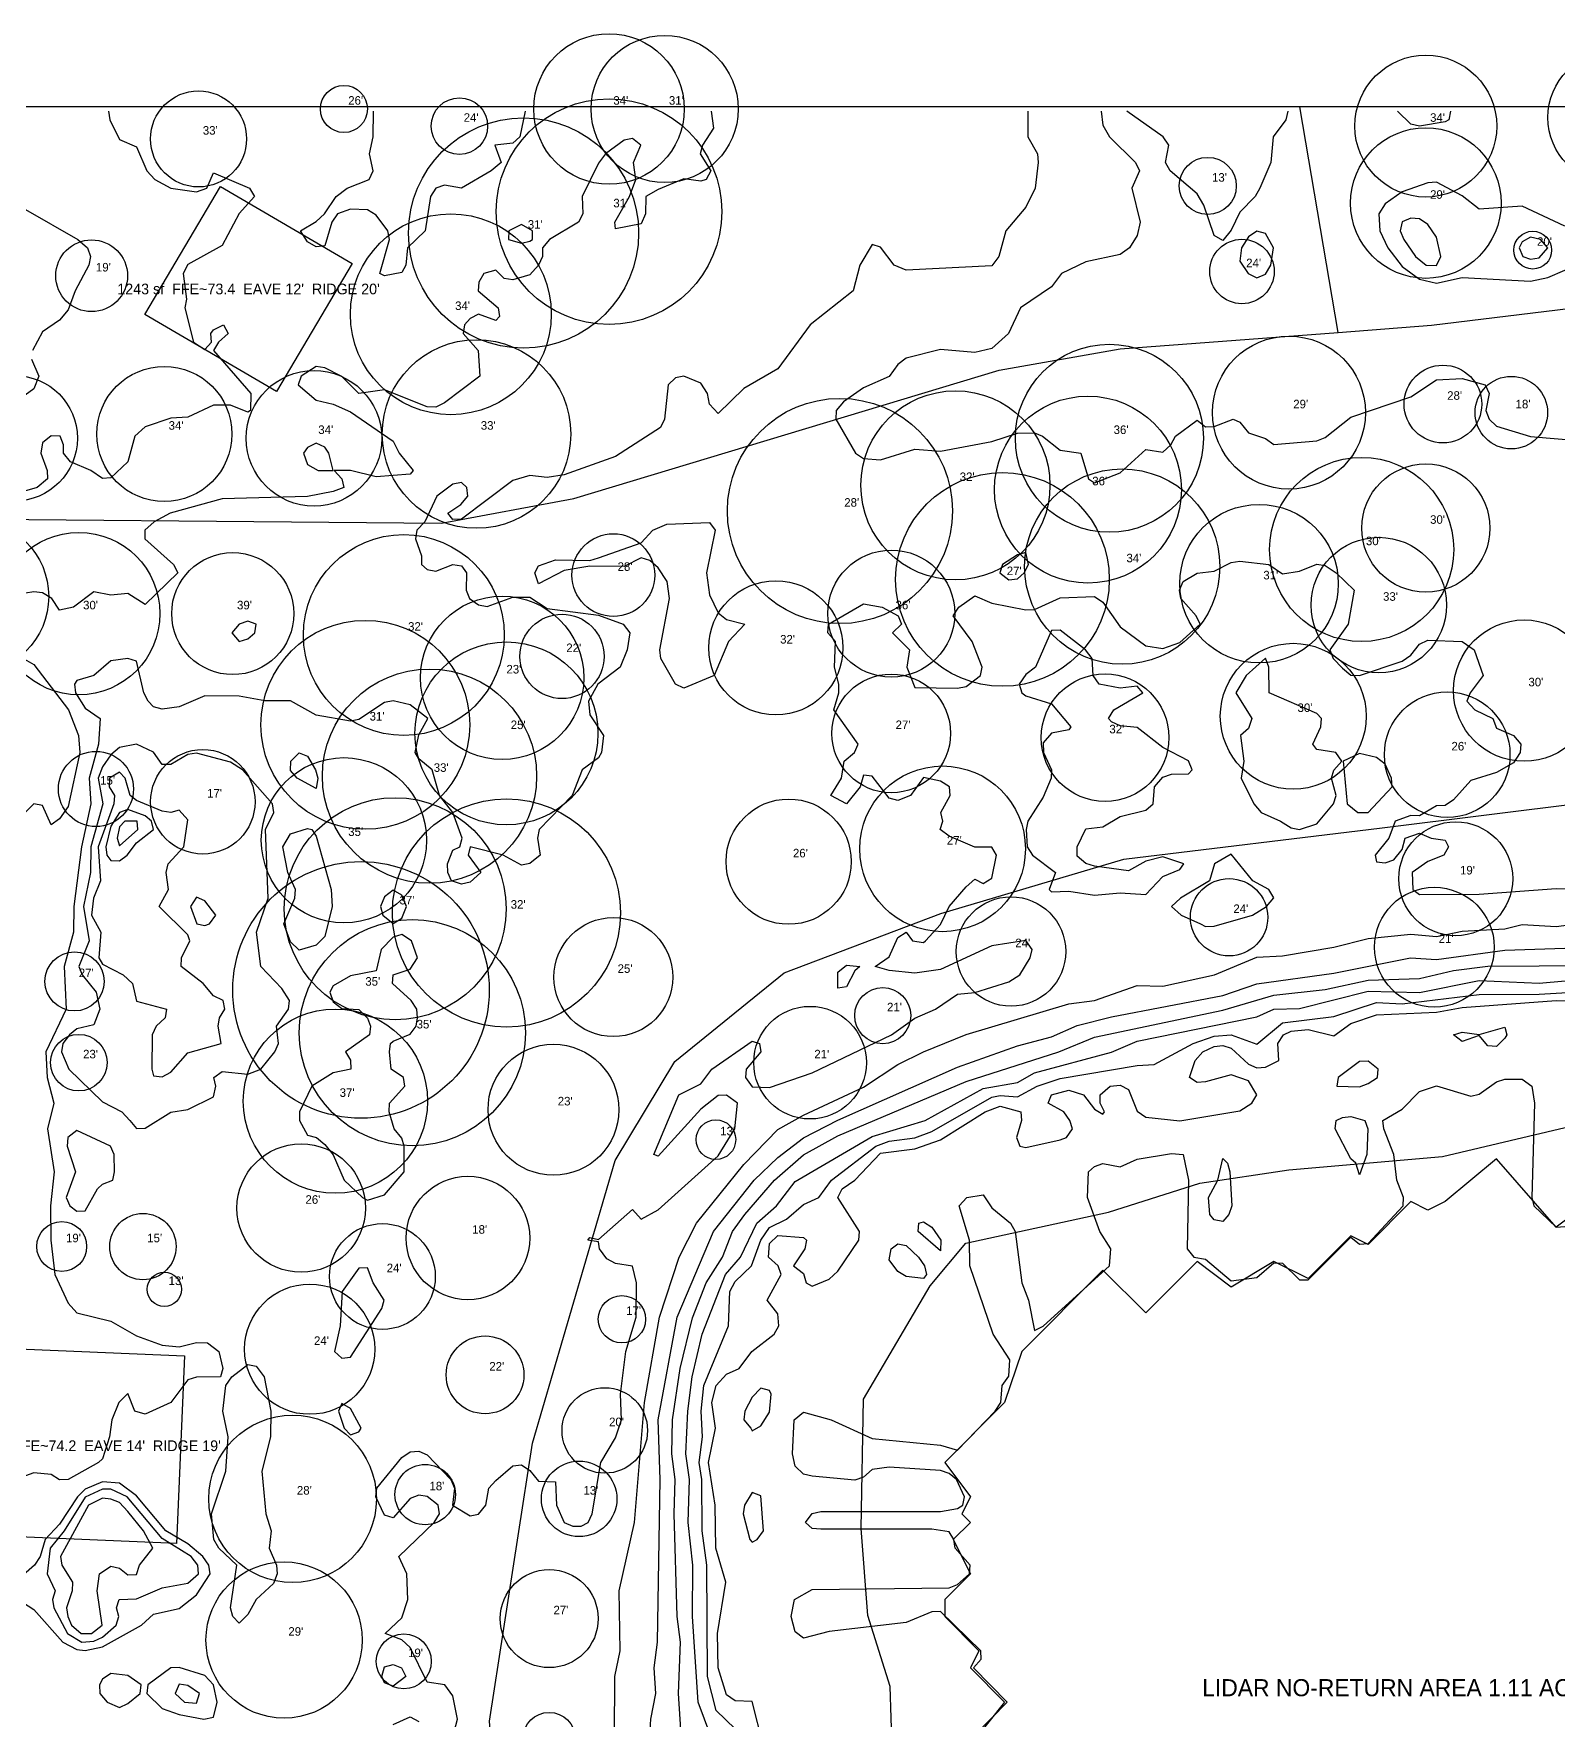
# Model space of a CAD drawing. Extents: x 425736 to 427074, y 1578339 to 1579567.
# Drawn here: x 426253 to 426609.2, y 1579173 to 1579567.1 of the extents above; entities that cross this region are included whole.
import ezdxf
from ezdxf.enums import TextEntityAlignment as Align

# ---------------------------------------------------------------- set-up
doc = ezdxf.new("R2010")
doc.units = 21
doc.header["$MEASUREMENT"] = 0
for name, color, linetype in [('A-BLDG-ANNO', 1, 'Continuous'), ('A-BLDG-FTPT', 1, 'Continuous'), ('C-ROAD-CNTR', 7, 'Continuous'), ('C-TOPO-HALF', 9, 'Continuous'), ('C-TOPO-MAJR', 3, 'Continuous'), ('C-TOPO-MINR', 8, 'Continuous'), ('C-WATR-ANNO', 5, 'Continuous'), ('C-WATR-LIDAR', 5, 'Continuous'), ('C-WATR-OVERTURE', 4, 'Continuous'), ('G-ANNO-ZONE', 6, 'Continuous'), ('L-PLNT-ANNO', 92, 'Continuous'), ('L-PLNT-TREE', 92, 'Continuous')]:
    doc.layers.add(name, color=color, linetype=linetype)

msp = doc.modelspace()

# ---------------------------------------------------------------- linework, layer by layer
at = {"layer": 'A-BLDG-FTPT'}
for points, elevation in [([(426327.45, 1579513.4), (426309.7, 1579483.4), (426278.93, 1579501.44), (426296.65, 1579531.41), (426327.45, 1579513.4)], 72.37), ([(426286.34, 1579214.1), (426243.83, 1579215.88), (426245.7, 1579259.76), (426288.21, 1579257.98), (426286.34, 1579214.1)], 73.21)]:
    msp.add_lwpolyline(points, close=True, dxfattribs=dict(at, elevation=elevation))
at = {"layer": 'C-ROAD-CNTR'}
for points in [[(426558.02, 1579497.26), (426549.08, 1579550)], [(425977.16, 1579446.97), (426002.37, 1579452.12), (426067.48, 1579455.15), (426348.35, 1579452.63), (426379.23, 1579458.4), (426478.76, 1579488.46), (426507.04, 1579493.42), (426558.02, 1579497.26), (426579.87, 1579498.95), (426633.01, 1579505.43), (426676.77, 1579518.8), (426728.12, 1579526.46), (426774.26, 1579530.22)], [(426653.61, 1578914.01), (426605.71, 1578915.68), (426545.89, 1578933.86), (426477.49, 1578961.32), (426435.27, 1578985.94), (426410.6, 1579010.05), (426389.8, 1579044.1), (426374.89, 1579086.7), (426362.74, 1579131.35), (426359.56, 1579172.5), (426369.6, 1579237.53), (426388.95, 1579303.59), (426402.85, 1579326.78), (426428.47, 1579347.53), (426465.07, 1579361.38), (426507.86, 1579374.07), (426568.26, 1579381.42), (426616.49, 1579387.38)]]:
    msp.add_lwpolyline(points, dxfattribs=at)
at = {"layer": 'C-TOPO-HALF'}
for points, elevation in [([(426270.42, 1579549), (426270.75, 1579547), (426273, 1579542.4), (426277, 1579540.68), (426279.41, 1579535), (426281.31, 1579533), (426285.05, 1579531), (426291, 1579530.11), (426293.46, 1579531), (426295, 1579534.54), (426303.4, 1579531), (426304.58, 1579529), (426301, 1579525.03), (426297, 1579517.55), (426289, 1579513.17), (426287.9, 1579511), (426288.65, 1579505), (426288.27, 1579503), (426290.31, 1579495), (426293, 1579493.24), (426294.49, 1579495), (426294.38, 1579497), (426295, 1579497.89), (426297.31, 1579499), (426298.43, 1579497), (426296.18, 1579495), (426295, 1579493), (426303.74, 1579483), (426303.67, 1579479), (426303, 1579478.62), (426299, 1579480.23), (426295, 1579480.27), (426289, 1579477.44), (426285, 1579477.24), (426279, 1579475.19), (426276.58, 1579473), (426274.96, 1579467), (426271, 1579463.24), (426269, 1579463.12), (426266.33, 1579465), (426261.55, 1579467), (426259.9, 1579469), (426259.94, 1579471), (426259.11, 1579473), (426257, 1579473.08), (426255, 1579471.47), (426254.59, 1579469), (426256.09, 1579465), (426256.19, 1579463), (426253.78, 1579461), (426237, 1579456.18)], 72.5), ([(426485.44, 1579549), (426485.46, 1579543), (426487.68, 1579539), (426487.88, 1579537), (426487.13, 1579531), (426485, 1579526.55), (426480.31, 1579521), (426478.64, 1579515), (426477, 1579512.84), (426457, 1579511.83), (426454.15, 1579513), (426451, 1579517.19), (426449, 1579517.82), (426446.13, 1579513), (426444.61, 1579507), (426434.53, 1579499), (426427, 1579488.77), (426419, 1579484.16), (426413, 1579478.27), (426411, 1579480.48), (426410.49, 1579483), (426409, 1579485.38), (426405, 1579487.02), (426403, 1579486.67), (426401.31, 1579485), (426400.45, 1579477), (426399.53, 1579475), (426389, 1579468.26), (426377, 1579463.98), (426373, 1579463.36), (426369, 1579463.77), (426365, 1579462.59), (426353, 1579453.55), (426351, 1579453.47), (426349.76, 1579455), (426352.83, 1579457), (426354.46, 1579459), (426354.27, 1579461), (426353, 1579462.18), (426351, 1579461.76), (426347.24, 1579459), (426344.41, 1579453), (426342.52, 1579451), (426342.22, 1579449), (426343.62, 1579445), (426343.61, 1579443), (426345, 1579441.83), (426347, 1579441.43), (426351, 1579442.97), (426353, 1579442.68), (426354.16, 1579441), (426354.12, 1579437), (426354.88, 1579435), (426357, 1579433.53), (426359, 1579433.14), (426365, 1579435.31), (426369, 1579435.34), (426373, 1579432.66), (426385, 1579431.15), (426390.81, 1579429), (426392.38, 1579427), (426391.7, 1579423), (426390.08, 1579419), (426384.86, 1579415), (426382.68, 1579411), (426383, 1579407.84), (426386.18, 1579403), (426385.75, 1579399), (426385, 1579397.77), (426381.19, 1579395), (426378.9, 1579389), (426371.18, 1579381), (426370.79, 1579379), (426371.35, 1579375), (426369, 1579373.1), (426367, 1579372.72), (426362.72, 1579375), (426355, 1579376.95), (426354.57, 1579375), (426357.5, 1579371), (426355, 1579368.73), (426353, 1579368.26), (426350.64, 1579369), (426349.77, 1579371), (426349.74, 1579373), (426351, 1579376.15), (426352.64, 1579377), (426353.15, 1579379), (426350.93, 1579385), (426347.87, 1579389), (426346.14, 1579395), (426343, 1579397.56), (426342.14, 1579399), (426343, 1579403.18), (426345.15, 1579407), (426341, 1579410.15), (426337, 1579411.13), (426335, 1579410.73), (426329, 1579406.74), (426327, 1579406.33), (426319, 1579407.76), (426313, 1579411.09), (426307, 1579411.07), (426301, 1579412.18), (426293, 1579412.3), (426287, 1579409.69), (426283, 1579409.16), (426281, 1579409.73), (426279.72, 1579411), (426278.71, 1579413), (426277, 1579420.39), (426275, 1579421.02), (426271, 1579420.48), (426267, 1579417.01), (426263, 1579415.87), (426262.46, 1579415), (426262.74, 1579413), (426265, 1579409.43), (426268.51, 1579407), (426268.12, 1579401), (426265.89, 1579393), (426266.28, 1579387), (426264.11, 1579377), (426262.33, 1579363), (426262.23, 1579357), (426260.05, 1579349), (426260.57, 1579339), (426255.79, 1579329), (426256.11, 1579323), (426257.69, 1579317), (426256.2, 1579311), (426257.71, 1579301), (426256.86, 1579293), (426256.95, 1579285), (426257.91, 1579277), (426261, 1579270.24), (426263, 1579268.04), (426271, 1579266.09), (426277, 1579262.64), (426283, 1579260.42), (426287, 1579260.03), (426291, 1579261.04), (426293.6, 1579261), (426296.23, 1579259), (426297.15, 1579255), (426296.67, 1579253), (426291, 1579252.98), (426289, 1579252.36), (426285, 1579247.05), (426279, 1579244.29), (426276.63, 1579245), (426275, 1579249.13), (426272.89, 1579247), (426271.19, 1579243), (426270.7, 1579239), (426269, 1579233.85), (426268.08, 1579233), (426261, 1579229.06), (426259, 1579228.99), (426257, 1579230.17), (426253, 1579230.57), (426251, 1579229.87)], 73.5), ([(426367.92, 1579549), (426366.61, 1579543), (426365, 1579541.54), (426360.82, 1579541), (426362.24, 1579537), (426359.93, 1579535), (426353, 1579531), (426349, 1579531.72), (426347, 1579530.95), (426345.72, 1579529), (426344.51, 1579521), (426340.38, 1579517), (426339.97, 1579513), (426339, 1579511.29), (426335, 1579510.45), (426333.93, 1579511), (426336.19, 1579519), (426335.75, 1579521), (426333, 1579524.65), (426331, 1579525.92), (426327, 1579526.09), (426323.96, 1579525), (426322.68, 1579523), (426321, 1579517.53), (426319, 1579517.28), (426317, 1579518.41), (426315.34, 1579521), (426319, 1579523.17), (426320.97, 1579525), (426323.66, 1579529), (426326.22, 1579531), (426331.39, 1579533), (426332.35, 1579535), (426331.44, 1579539), (426332.33, 1579543), (426332.43, 1579549)], 72.5), ([(426611, 1579522.06), (426601, 1579526.75), (426591, 1579526.07), (426587, 1579529.22), (426581, 1579532.35), (426579, 1579532.27), (426573, 1579530.15), (426569, 1579527.29), (426567.53, 1579525), (426567.78, 1579521), (426569.64, 1579517), (426573, 1579512.69), (426577, 1579509.69), (426581, 1579508.78), (426587, 1579510.09), (426603, 1579509.22), (426607, 1579510.1), (426615, 1579513.53)], 74.5), ([(426351, 1579168.84), (426352.07, 1579173), (426351, 1579178.43), (426349.08, 1579181), (426345, 1579181.66), (426341, 1579189.76), (426339, 1579191.51), (426335.13, 1579193), (426339, 1579196.67), (426340.45, 1579201), (426340.2, 1579207), (426338.31, 1579211), (426346.63, 1579219), (426347.84, 1579221), (426347.52, 1579223), (426345, 1579225.04), (426343, 1579225.37), (426341, 1579224.56), (426337, 1579220.06), (426335, 1579220.67), (426332.92, 1579225), (426333.22, 1579227), (426339, 1579234.19), (426341, 1579235.53), (426343, 1579235.68), (426345, 1579234.77), (426350.51, 1579229), (426351.32, 1579227), (426350.87, 1579223), (426355, 1579220.51), (426357, 1579220.96), (426358.66, 1579223), (426359.36, 1579227), (426361, 1579228.83), (426365, 1579232.22), (426367, 1579232.43), (426369, 1579231.14), (426371, 1579228.64), (426375, 1579228.46), (426375.18, 1579223), (426377, 1579219.01), (426379, 1579218.14), (426381, 1579218.15), (426382.59, 1579219), (426383.58, 1579221), (426385.55, 1579233), (426389, 1579238.76), (426390.38, 1579243), (426390.16, 1579249), (426391.45, 1579259), (426393.86, 1579267), (426393.94, 1579275), (426393, 1579278.89), (426389, 1579279.56), (426387, 1579280.65), (426385.3, 1579283), (426385, 1579284.57), (426382.57, 1579285), (426383, 1579285.61), (426385, 1579285.18), (426393, 1579292.16), (426395, 1579289.9), (426399, 1579292.09), (426413, 1579304.72), (426416.9, 1579311), (426417.51, 1579317), (426415, 1579318.87), (426413, 1579318.82), (426409, 1579315.61), (426399, 1579304.67), (426397.99, 1579305), (426403.8, 1579319), (426409, 1579321.58), (426411.55, 1579325), (426421, 1579331.51), (426422.7, 1579331), (426423.03, 1579329), (426419.53, 1579325), (426419.4, 1579323), (426421, 1579320.86), (426425, 1579320.72), (426435, 1579324.14), (426453.54, 1579333), (426459, 1579336.87), (426463.87, 1579339), (426469, 1579342.52), (426473, 1579342.93), (426481, 1579345.43), (426483.58, 1579347), (426486.01, 1579351), (426486.41, 1579353), (426485, 1579355.06), (426477, 1579353.81), (426465, 1579348.28), (426459, 1579347.39), (426453, 1579348.02), (426449.74, 1579349), (426453, 1579351.21), (426455, 1579355.74), (426457, 1579357.05), (426458.5, 1579355), (426461, 1579354.57), (426461.54, 1579355), (426465, 1579358.81), (426467.02, 1579363), (426471, 1579367.63), (426473, 1579369.39), (426475, 1579368.37), (426477, 1579369.62), (426478.09, 1579375), (426477, 1579376.91), (426473, 1579376.88), (426467, 1579379.43), (426464.91, 1579381), (426465.55, 1579383), (426465.09, 1579385), (426467.27, 1579389), (426467.09, 1579391), (426465, 1579392.36), (426461, 1579393.19), (426458, 1579389), (426455, 1579387.81), (426453, 1579388.37), (426449, 1579393.52), (426447, 1579393.75), (426446.23, 1579391), (426443.06, 1579387), (426439.38, 1579389), (426441.82, 1579393), (426442.48, 1579397), (426444.9, 1579399), (426445.75, 1579401), (426440.1, 1579409), (426441.27, 1579413), (426441.22, 1579415), (426440.23, 1579419), (426440.48, 1579425), (426438.67, 1579427), (426438.85, 1579429), (426447, 1579433.75), (426451.33, 1579433), (426455.1, 1579431), (426455.86, 1579429), (426453.76, 1579427), (426457.76, 1579423), (426457.1, 1579419), (426459, 1579414.26), (426469, 1579414.08), (426471, 1579414.45), (426474.33, 1579417), (426474.77, 1579419), (426472.39, 1579425), (426467.97, 1579431), (426469.32, 1579433), (426473, 1579435.69), (426477, 1579433.91), (426485, 1579432.4), (426487, 1579432.46), (426493, 1579435.21), (426501, 1579435.47), (426503, 1579434.14), (426507, 1579428.41), (426513, 1579423.97), (426517, 1579423.32), (426521, 1579424.71), (426525.73, 1579429), (426524.8, 1579431), (426521.2, 1579435), (426520.9, 1579437), (426521.79, 1579439), (426525, 1579440.93), (426529, 1579441.43), (426533, 1579443.44), (426535, 1579443.77), (426541.8, 1579443), (426545, 1579440.83), (426549, 1579441.42), (426553, 1579443.03), (426555, 1579442.72), (426557.5, 1579441), (426561.74, 1579437), (426560.35, 1579429), (426556.08, 1579423), (426556.8, 1579421), (426559, 1579418.76), (426561, 1579417.09), (426563, 1579417.05), (426573, 1579420.4), (426575, 1579421.78), (426577, 1579424.32), (426579, 1579425.31), (426587, 1579425), (426589.81, 1579423), (426591.9, 1579417), (426588.87, 1579413), (426588.13, 1579411), (426590, 1579409), (426594.15, 1579407), (426595, 1579404.74), (426599, 1579402.98), (426600.74, 1579401), (426600.58, 1579399), (426599, 1579396.61), (426595, 1579394.32), (426589, 1579392.48), (426585, 1579387.98), (426583, 1579386.67), (426581, 1579386.53), (426577, 1579384.2), (426575, 1579384.27), (426571.3, 1579383), (426569.88, 1579379), (426566.63, 1579375), (426567, 1579373.45), (426569, 1579373.21), (426571, 1579373.91), (426573, 1579376.36), (426573.66, 1579379), (426577, 1579380.17), (426579.74, 1579379), (426583, 1579378.52), (426583.82, 1579377), (426582.71, 1579375), (426579, 1579373.5), (426575.28, 1579371), (426575.46, 1579367), (426577, 1579365.85), (426591, 1579365.89), (426609, 1579367.19), (426621, 1579366.88)], 73.5), ([(426396.62, 1579163), (426397.25, 1579173), (426398.4, 1579179), (426398.07, 1579185), (426398.82, 1579191), (426399.43, 1579229), (426398.99, 1579243), (426403.42, 1579267), (426411.93, 1579287), (426421.47, 1579299), (426427, 1579304.3), (426433, 1579308.92), (426441, 1579313.07), (426469, 1579325.43), (426483, 1579330.4), (426491, 1579332.57), (426497, 1579335.16), (426505, 1579337.24), (426531, 1579342.17), (426539, 1579344.93), (426557, 1579347.4), (426574.93, 1579351), (426581, 1579350.65), (426597, 1579352.84), (426611, 1579353.29)], 72.5), ([(426411.29, 1579169), (426408.34, 1579177), (426407.02, 1579197), (426407.11, 1579209), (426405.99, 1579219), (426406.29, 1579229), (426405.46, 1579235), (426405.92, 1579245), (426406.96, 1579253), (426409.25, 1579263), (426414.73, 1579277), (426418.25, 1579281), (426422.07, 1579289), (426426.63, 1579293), (426431, 1579298.75), (426449, 1579309.22), (426461.44, 1579313), (426475, 1579320.47), (426483, 1579321.89), (426487, 1579324.1), (426505, 1579328.95), (426511, 1579331.54), (426539, 1579337.21), (426543, 1579338.98), (426549, 1579339.18), (426565, 1579343.23), (426577, 1579342.91), (426591, 1579345.69), (426605, 1579345.09), (426645, 1579348.64)], 71.5), ([(426423.56, 1579167), (426421, 1579177.1), (426417, 1579177.28), (426415, 1579178.7), (426413.05, 1579185), (426412.88, 1579193), (426414.81, 1579205), (426412.48, 1579213), (426412.28, 1579223), (426410.74, 1579233), (426412.42, 1579241), (426411.53, 1579247), (426412.56, 1579251), (426415, 1579253.64), (426417.91, 1579255), (426420.85, 1579259), (426426.14, 1579263), (426427.19, 1579265), (426427, 1579267.78), (426424.45, 1579271), (426427.76, 1579277), (426427.01, 1579279), (426424.79, 1579281), (426425, 1579284.24), (426427, 1579286.08), (426433, 1579285.59), (426433.66, 1579285), (426433.29, 1579283), (426430.65, 1579279), (426433, 1579277.23), (426433.63, 1579275), (426435, 1579274.26), (426439, 1579275.87), (426441, 1579277.75), (426445.91, 1579285), (426446.03, 1579287), (426441.01, 1579295), (426442.05, 1579297), (426445, 1579299.01), (426451, 1579305.3), (426459, 1579306.37), (426465, 1579308.42), (426475.43, 1579315), (426479, 1579316.31), (426483.82, 1579315), (426483.96, 1579313), (426482.77, 1579309), (426483.53, 1579307), (426485, 1579306.69), (426493, 1579308.44), (426494.5, 1579309), (426495.87, 1579311), (426495.28, 1579313), (426493.86, 1579315), (426490.2, 1579317), (426490.94, 1579319), (426495, 1579320.04), (426498.47, 1579319), (426501, 1579315.64), (426503, 1579314.43), (426503.33, 1579315), (426502.38, 1579317), (426502.34, 1579319), (426504.66, 1579321), (426507, 1579321.27), (426509, 1579320.19), (426511, 1579315.18), (426513, 1579313.73), (426521, 1579312.86), (426535, 1579315.23), (426537.79, 1579317), (426538.98, 1579319), (426537, 1579322.22), (426533, 1579323.65), (426527, 1579322.01), (426525, 1579321.9), (426523.27, 1579323), (426524.59, 1579327), (426526.37, 1579329), (426529, 1579330.25), (426531, 1579330.53), (426533, 1579329.92), (426537, 1579326.15), (426539, 1579325.26), (426541, 1579325.47), (426544.13, 1579327), (426543.88, 1579331), (426545.19, 1579333), (426547, 1579333.83), (426551, 1579334.28), (426557, 1579332.77), (426561, 1579335.62), (426567, 1579337.69), (426581, 1579338.29), (426587, 1579339.39), (426609, 1579341.04), (426623, 1579340.64)], 70.5), ([(426337, 1579171.76), (426341, 1579173.54), (426343, 1579172.47)], 73.5)]:
    msp.add_lwpolyline(points, dxfattribs=dict(at, elevation=elevation))
for points, elevation in [([(426536.96, 1579511), (426539, 1579510.01), (426541, 1579510.91), (426542.29, 1579513), (426542.87, 1579517), (426541, 1579520.38), (426539, 1579520.91), (426537, 1579519.59), (426535.37, 1579517), (426535, 1579513.88), (426536.96, 1579511)], 74.5), ([(426403, 1579414.99), (426399.64, 1579421), (426399.41, 1579423), (426401.61, 1579435), (426401.12, 1579439), (426399, 1579442.24), (426397, 1579443.95), (426395, 1579444.55), (426391, 1579442.55), (426383, 1579442.63), (426377, 1579441.6), (426371, 1579438.47), (426370.13, 1579441), (426371, 1579442.67), (426375, 1579444.1), (426383, 1579443.96), (426385, 1579444.56), (426395, 1579448.04), (426397.73, 1579451), (426401, 1579452.45), (426411, 1579452.84), (426412.33, 1579451), (426410.25, 1579441), (426411, 1579435.86), (426413, 1579431.69), (426415, 1579430.09), (426419.22, 1579429), (426415.44, 1579425), (426412.05, 1579417), (426405, 1579414.09), (426403, 1579414.99)], 73.5), ([(426299.28, 1579427), (426301, 1579425.01), (426303, 1579425.61), (426304.66, 1579427), (426304.95, 1579429), (426303, 1579429.74), (426300.99, 1579429), (426299.28, 1579427)], 73.5), ([(426490.46, 1579367), (426491, 1579366.42), (426495, 1579366.61), (426501, 1579365.64), (426507, 1579366.25), (426513, 1579365.85), (426517, 1579370.05), (426521, 1579371.69), (426521.9, 1579373), (426517, 1579374.66), (426513, 1579373.62), (426509, 1579371.34), (426501, 1579372.48), (426499, 1579373.05), (426497, 1579374.77), (426496.95, 1579377), (426499, 1579381.17), (426503, 1579381.65), (426507, 1579384.07), (426513, 1579385.55), (426514.72, 1579387), (426515.09, 1579391), (426517, 1579393.26), (426519, 1579393.93), (426523, 1579394.03), (426523.85, 1579395), (426523, 1579397.05), (426517, 1579400.22), (426511, 1579404.91), (426507, 1579405.3), (426505, 1579406.19), (426504.28, 1579407), (426505.53, 1579409), (426512.33, 1579413), (426511, 1579414.56), (426507, 1579414.08), (426502.08, 1579415), (426500.7, 1579417), (426500.5, 1579421), (426498.88, 1579423), (426493, 1579427.61), (426491, 1579427.55), (426487.25, 1579419), (426485, 1579417.29), (426483.39, 1579415), (426484.03, 1579413), (426485, 1579412.29), (426491, 1579410.42), (426495.48, 1579405), (426495, 1579404.3), (426491, 1579403.57), (426489, 1579401.32), (426489.13, 1579399), (426490.96, 1579395), (426490.91, 1579393), (426489, 1579388.57), (426485.47, 1579383), (426485.02, 1579381), (426485.24, 1579377), (426486.5, 1579375), (426491.93, 1579371), (426490.46, 1579367)], 73.5), ([(426544.49, 1579383), (426547, 1579381.39), (426549, 1579381.02), (426553, 1579382.33), (426556.89, 1579387), (426557.5, 1579389), (426556.48, 1579393), (426557, 1579394.86), (426558.85, 1579397), (426557.43, 1579399), (426553, 1579399.72), (426552.1, 1579401), (426553.98, 1579405), (426554.09, 1579407), (426553, 1579408.14), (426541.89, 1579413), (426541.76, 1579419), (426541, 1579421.09), (426536.5, 1579417), (426534.05, 1579413), (426537.84, 1579407), (426537, 1579404.67), (426535.13, 1579403), (426535.91, 1579397), (426535.31, 1579393), (426538.3, 1579387), (426539.96, 1579385), (426544.49, 1579383)], 73.5), ([(426319, 1579390.62), (426314.55, 1579393), (426313, 1579394.84), (426313.06, 1579397), (426315, 1579398.95), (426317, 1579398.2), (426318.86, 1579395), (426319.37, 1579393), (426319, 1579390.62)], 73.5), ([(426562.61, 1579385), (426565, 1579385.03), (426570.6, 1579391), (426570.44, 1579393), (426569, 1579396.33), (426567, 1579397.89), (426563, 1579398.79), (426559.16, 1579397), (426560.11, 1579387), (426562.61, 1579385)], 73.5), ([(426280.6, 1579325), (426281, 1579323.42), (426283, 1579323.15), (426285, 1579324.26), (426289, 1579328.83), (426296.82, 1579331), (426296.11, 1579335), (426296.4, 1579337), (426297.64, 1579339), (426297.23, 1579341), (426295, 1579342.15), (426292.58, 1579345), (426287.43, 1579349), (426287.49, 1579351), (426289.48, 1579355), (426289, 1579356.39), (426282.32, 1579363), (426284.46, 1579367), (426283.96, 1579371), (426284.39, 1579373), (426288.06, 1579377), (426289, 1579383.28), (426287, 1579385.57), (426285, 1579384.98), (426283, 1579385.28), (426277, 1579387.77), (426275.47, 1579389), (426274.32, 1579393), (426273, 1579394.42), (426270.68, 1579393), (426270.63, 1579391), (426271.88, 1579389), (426271.69, 1579387), (426268.04, 1579377), (426268.6, 1579369), (426266.96, 1579365), (426266.49, 1579361), (426268.63, 1579357), (426268.16, 1579351), (426269, 1579349.53), (426273.91, 1579347), (426276.07, 1579345), (426277, 1579340.86), (426284.03, 1579339), (426283.73, 1579337), (426281.58, 1579335), (426280.66, 1579333), (426280.6, 1579325)], 74.5), ([(426272.49, 1579379), (426273, 1579377.18), (426277.32, 1579381), (426277.11, 1579383), (426274.24, 1579383), (426273, 1579381.64), (426272.49, 1579379)], 75.5), ([(426315, 1579352.84), (426313, 1579354.78), (426311.47, 1579359), (426313.99, 1579365), (426314.17, 1579367), (426312.41, 1579371), (426311.24, 1579377), (426313, 1579380.02), (426317, 1579381.24), (426317.96, 1579381), (426319, 1579379.44), (426322.5, 1579367), (426322.76, 1579363), (426321, 1579355.99), (426319, 1579354), (426315, 1579352.84)], 73.5), ([(426525.82, 1579359), (426527, 1579358.35), (426529, 1579358.4), (426537.97, 1579361), (426541.25, 1579363), (426543, 1579365.05), (426541.77, 1579367), (426538.02, 1579369), (426533, 1579375.25), (426529.05, 1579373), (426527.89, 1579369), (426521.11, 1579365), (426519.03, 1579363), (426521.28, 1579361), (426525.82, 1579359)], 73.5), ([(426291.06, 1579359), (426293, 1579358.55), (426294.07, 1579359), (426295.55, 1579361), (426293, 1579364.38), (426291, 1579365.17), (426289.6, 1579363), (426291.06, 1579359)], 74.5), ([(426441, 1579343.94), (426441, 1579347.63), (426443, 1579349.27), (426446.18, 1579349), (426445, 1579347.97), (426443, 1579344.22), (426441, 1579343.94)], 73.5), ([(426557.7, 1579321), (426563, 1579320.83), (426565, 1579321.6), (426567.18, 1579323), (426567.36, 1579325), (426565, 1579326.86), (426563, 1579326.77), (426557.97, 1579323), (426557.7, 1579321)], 70.5), ([(426301, 1579195.46), (426299.52, 1579197), (426298.96, 1579199), (426300.49, 1579209), (426296.23, 1579213), (426295.05, 1579215), (426294.56, 1579221), (426297.86, 1579231), (426298.4, 1579239), (426297.16, 1579245), (426297.88, 1579251), (426299.26, 1579253), (426303, 1579255.94), (426305, 1579255.53), (426306.87, 1579253), (426308.41, 1579245), (426308.34, 1579239), (426306.29, 1579231), (426307.24, 1579221), (426308.52, 1579217), (426307.98, 1579213), (426309.71, 1579209), (426309.92, 1579207), (426309, 1579204.71), (426304.99, 1579201), (426303, 1579197.45), (426301, 1579195.46)], 73.5), ([(426420.62, 1579241), (426421, 1579240.43), (426423, 1579241.58), (426425, 1579244.79), (426425.41, 1579249), (426425, 1579249.82), (426423, 1579250.4), (426421, 1579248.28), (426419.26, 1579245), (426418.98, 1579243), (426420.62, 1579241)], 70.5), ([(426264.17, 1579191), (426267, 1579191.25), (426269, 1579192.16), (426272.24, 1579195), (426272.88, 1579197), (426272.3, 1579199), (426272.97, 1579201), (426277, 1579201.14), (426283, 1579203.7), (426289, 1579204.82), (426291.48, 1579207), (426291.36, 1579209), (426289.75, 1579211), (426283, 1579215.27), (426274.83, 1579225), (426271, 1579226.79), (426269, 1579226.77), (426265, 1579224.9), (426260.07, 1579217), (426256.78, 1579213), (426256.06, 1579207), (426257.97, 1579203), (426257.33, 1579201), (426257.62, 1579199), (426260.83, 1579193), (426264.17, 1579191)], 74.5), ([(426420.44, 1579215), (426421, 1579214.4), (426422.1, 1579215), (426423.59, 1579217), (426423, 1579225.25), (426421, 1579225.99), (426419.2, 1579223), (426418.84, 1579221), (426420.44, 1579215)], 70.5), ([(426337, 1579180.72), (426335, 1579181.48), (426334.39, 1579183), (426335, 1579185.22), (426337, 1579185.79), (426338.93, 1579185), (426339.95, 1579183), (426337, 1579180.72)], 73.5), ([(426288.19, 1579177), (426291, 1579176.72), (426291.74, 1579179), (426289, 1579180.89), (426287, 1579181.16), (426286.02, 1579179), (426288.19, 1579177)], 74.5)]:
    msp.add_lwpolyline(points, close=True, dxfattribs=dict(at, elevation=elevation))
at = {"layer": 'C-TOPO-MAJR'}
for points, elevation in [([(426578.58, 1579513), (426581, 1579512.94), (426581.98, 1579515), (426581, 1579519.53), (426579, 1579522.5), (426577, 1579523.83), (426575, 1579523.97), (426573, 1579523.13), (426572.53, 1579521), (426573.39, 1579519), (426576.12, 1579515), (426578.58, 1579513)], 75), ([(426601.22, 1579515), (426603, 1579514.42), (426605, 1579514.71), (426607.04, 1579517), (426605.35, 1579519), (426603, 1579519.52), (426601, 1579518.47), (426600.34, 1579517), (426601.22, 1579515)], 75), ([(426270.02, 1579375), (426271, 1579373.78), (426273, 1579373.7), (426274.77, 1579375), (426277, 1579377.93), (426281, 1579381), (426280.52, 1579383), (426279, 1579384.23), (426275, 1579385.73), (426273, 1579385), (426271, 1579381.83), (426269.78, 1579377), (426270.02, 1579375)], 75), ([(426593, 1579330.41), (426591, 1579332.84), (426587, 1579331.45), (426584.99, 1579333), (426587, 1579333.62), (426591, 1579333.1), (426597, 1579334.77), (426597.43, 1579333), (426597, 1579332.26), (426595, 1579330.28), (426593, 1579330.41)], 70), ([(426563, 1579300.26), (426562.1, 1579303), (426561, 1579304.02), (426557.29, 1579311), (426557.53, 1579313), (426559, 1579313.68), (426561, 1579313.92), (426564.24, 1579313), (426564.98, 1579311), (426564.71, 1579305), (426563, 1579300.26)], 70), ([(426529, 1579289.75), (426528, 1579291), (426527.65, 1579295), (426529.86, 1579299), (426531, 1579304.07), (426532.15, 1579303), (426532.64, 1579301), (426533.11, 1579293), (426532.47, 1579291), (426531, 1579289.37), (426529, 1579289.75)], 70), ([(426465, 1579282.52), (426459.81, 1579287), (426459.94, 1579289), (426461, 1579289.25), (426463, 1579288.04), (426465.07, 1579285), (426465, 1579282.52)], 70), ([(426457, 1579276.48), (426455, 1579277.64), (426453, 1579280.4), (426453.44, 1579283), (426455, 1579284.14), (426457, 1579283.71), (426459.85, 1579281), (426461.23, 1579279), (426461.71, 1579277), (426461, 1579276.04), (426457, 1579276.48)], 70), ([(426264.07, 1579193), (426266.48, 1579193), (426268.99, 1579195), (426267.8, 1579203), (426268.3, 1579207), (426271, 1579208.77), (426273, 1579208.31), (426275, 1579206.76), (426277, 1579206.84), (426277.71, 1579209), (426280.77, 1579213), (426278.62, 1579217), (426275, 1579221.55), (426273, 1579223.62), (426271, 1579224.44), (426269, 1579224.7), (426265.76, 1579223), (426259.19, 1579211), (426259.52, 1579209), (426262.04, 1579205), (426261.98, 1579203), (426260.6, 1579199), (426260.95, 1579197), (426261.77, 1579195), (426264.07, 1579193)], 75)]:
    msp.add_lwpolyline(points, close=True, dxfattribs=dict(at, elevation=elevation))
at = {"layer": 'C-TOPO-MAJR', "elevation": 70}
msp.add_lwpolyline([(426473, 1579169.24), (426480.6, 1579177), (426472.76, 1579185), (426474.55, 1579187), (426474.46, 1579189), (426465, 1579198.19), (426463, 1579198.07), (426457, 1579195.6), (426439, 1579193.48), (426433, 1579191.91), (426431, 1579193.45), (426430.09, 1579197), (426430.87, 1579201), (426435, 1579203.33), (426467, 1579203.73), (426469, 1579204.51), (426471.82, 1579207), (426471.96, 1579209), (426468.43, 1579213), (426468.15, 1579215), (426467, 1579216.78), (426463, 1579217.41), (426437, 1579217.44), (426435, 1579217.61), (426433.4, 1579219), (426435, 1579221.12), (426437, 1579221.51), (426465, 1579221.57), (426469, 1579222.22), (426470.22, 1579223), (426470.64, 1579225), (426468.78, 1579229), (426467, 1579230.42), (426465, 1579231.15), (426453, 1579231.93), (426449, 1579231.34), (426447, 1579229.57), (426445, 1579228.85), (426435, 1579229.83), (426433, 1579230.26), (426431, 1579232.17), (426430.36, 1579235), (426430.79, 1579243), (426433, 1579244.79), (426439.45, 1579243), (426449, 1579238.58), (426465, 1579237.08), (426469, 1579235.91), (426477.8, 1579245), (426479.12, 1579247), (426479.43, 1579251), (426481, 1579253.22), (426481.23, 1579257), (426477.34, 1579263), (426471.89, 1579279), (426471.79, 1579285), (426469.35, 1579293), (426471.14, 1579295), (426475, 1579295.56), (426477, 1579292.54), (426481.4, 1579289), (426482.45, 1579287), (426484.02, 1579275), (426485.58, 1579271), (426487, 1579263.9), (426489, 1579264.92), (426504.54, 1579279), (426504.84, 1579283), (426502.29, 1579287), (426499.36, 1579295), (426499.61, 1579301), (426501, 1579302.2), (426503, 1579302.93), (426507, 1579302.12), (426511, 1579303.92), (426519, 1579305.25), (426521.72, 1579305), (426522.99, 1579299), (426522.71, 1579283), (426524.25, 1579281), (426527, 1579280.56), (426533, 1579275.49), (426539, 1579276.28), (426543, 1579279.73), (426545, 1579279.58), (426549, 1579275.74), (426551, 1579275.75), (426561, 1579285.72), (426563, 1579284.06), (426565, 1579284.18), (426573.22, 1579293), (426573.26, 1579295), (426571.71, 1579299), (426571, 1579305), (426568.68, 1579311), (426568.48, 1579313), (426573, 1579315.6), (426577, 1579319.74), (426581, 1579321.09), (426589, 1579318.67), (426591, 1579319.1), (426595, 1579322.04), (426597, 1579322.61), (426601, 1579322.63), (426603.32, 1579321), (426603.95, 1579317), (426603.27, 1579295), (426603.75, 1579293), (426609, 1579288.06), (426611, 1579288.18)], dxfattribs=at)
at = {"layer": 'C-TOPO-MINR'}
for points, elevation in [([(426411.36, 1579549), (426411.96, 1579545), (426409.33, 1579541), (426408.82, 1579539), (426411.31, 1579535), (426410.21, 1579533), (426409, 1579532.62), (426405, 1579533.18), (426399, 1579530.68), (426396.09, 1579529), (426396.02, 1579525), (426395, 1579522.66), (426389, 1579521.46), (426388.88, 1579523), (426392.29, 1579529), (426393.8, 1579533), (426393.2, 1579537), (426394.91, 1579541), (426393, 1579542.61), (426391, 1579542.24), (426386.69, 1579539), (426385, 1579536.81), (426381.2, 1579529), (426381.33, 1579525), (426380.38, 1579523), (426373.57, 1579519), (426371.96, 1579517), (426371.97, 1579515), (426371.02, 1579513), (426369, 1579510.72), (426365, 1579509.54), (426363, 1579509.89), (426361, 1579511.79), (426358.22, 1579511), (426357.04, 1579509), (426356.92, 1579507), (426361.54, 1579503), (426361.88, 1579501), (426361, 1579500.02), (426357, 1579501.49), (426355, 1579500.53), (426353.68, 1579499), (426353.41, 1579497), (426356.91, 1579493), (426357.27, 1579487), (426349, 1579480.82), (426347, 1579479.79), (426345, 1579479.87), (426335, 1579483.79), (426329, 1579482.94), (426325, 1579486.92), (426321, 1579488.96), (426319, 1579489.31), (426315.53, 1579487), (426314.78, 1579485), (426319, 1579481.43), (426323, 1579480.5), (426327, 1579478.69), (426337, 1579471.81), (426338.42, 1579469), (426341.69, 1579465), (426341, 1579464.11), (426333, 1579463.47), (426327, 1579464.98), (426323.19, 1579465), (426324.97, 1579463), (426325.44, 1579461), (426323, 1579460.03), (426317, 1579458.92), (426297, 1579458.35), (426284.88, 1579455), (426281.11, 1579453), (426278.95, 1579451), (426278.93, 1579449), (426285.61, 1579443), (426286.62, 1579441), (426279, 1579433.64), (426275, 1579436.22), (426271, 1579435.85), (426267, 1579436.63), (426262.24, 1579433), (426259, 1579432.31), (426257.17, 1579435), (426255, 1579436.39), (426253, 1579436.61), (426251, 1579436.28)], 73), ([(426502.58, 1579549), (426503, 1579545.75), (426504.53, 1579543), (426510.63, 1579537), (426511.55, 1579535), (426509.74, 1579531), (426511.71, 1579523), (426511, 1579519.95), (426509.2, 1579517), (426507, 1579515.5), (426499, 1579513.77), (426493.29, 1579511), (426491, 1579507.93), (426483.71, 1579503), (426480.89, 1579497), (426477, 1579493.48), (426473, 1579492.58), (426465, 1579493.27), (426457, 1579491.27), (426455, 1579489.77), (426453, 1579486.93), (426447, 1579484.28), (426442.3, 1579481), (426440.59, 1579479), (426440.57, 1579477), (426445.11, 1579469), (426447, 1579467.81), (426451, 1579467.48), (426459, 1579469.96), (426465, 1579469.52), (426477, 1579471.73), (426483, 1579473.67), (426487, 1579473.79), (426488.89, 1579473), (426493, 1579469.72), (426497.85, 1579469), (426499.62, 1579463), (426501, 1579462.1), (426507, 1579464.4), (426513, 1579469.84), (426517, 1579469.26), (426518.91, 1579471), (426520, 1579473), (426525, 1579476.71), (426527, 1579475.21), (426529, 1579475.26), (426533.43, 1579477), (426535, 1579476.29), (426537, 1579473.81), (426541, 1579472.46), (426543, 1579471.06), (426553, 1579471.94), (426555, 1579472.71), (426561, 1579477.43), (426575, 1579482.21), (426581, 1579486.15), (426587, 1579486.46), (426592.35, 1579485), (426593.32, 1579483), (426592.55, 1579479), (426593.28, 1579477), (426595, 1579475.36), (426603, 1579472.91), (426615, 1579471.9)], 74), ([(426546.24, 1579549), (426545.75, 1579547), (426542.83, 1579543), (426542.24, 1579537), (426539.72, 1579531), (426538.6, 1579529), (426535, 1579525.39), (426533, 1579521.19), (426531, 1579518.71), (426529, 1579519.88), (426526.58, 1579527), (426525, 1579529.62), (426518.7, 1579535), (426517.66, 1579537), (426518.37, 1579541), (426517.11, 1579543), (426508.56, 1579549)], 74), ([(426584.24, 1579549), (426583.85, 1579547), (426583, 1579546.48), (426577, 1579545.5), (426575, 1579545.95), (426571.87, 1579549)], 74), ([(426251, 1579525.99), (426263.25, 1579519), (426265.51, 1579517), (426266.2, 1579515), (426265.88, 1579513), (426262.63, 1579507), (426261, 1579502.57), (426259, 1579500.1), (426255, 1579497.41), (426252.68, 1579493)], 72), ([(426252.45, 1579491), (426254.14, 1579487), (426253, 1579484.04), (426239, 1579473.91)], 72), ([(426247, 1579423), (426253, 1579419.64), (426261.1, 1579409), (426263.44, 1579403), (426263.76, 1579399), (426261, 1579386.37), (426259, 1579383.55), (426257, 1579382.12), (426255, 1579386.66), (426253, 1579387.01), (426249, 1579383.03)], 73), ([(426388.76, 1579169), (426388.85, 1579183), (426390.13, 1579189), (426389.89, 1579203), (426393.45, 1579219), (426395.78, 1579247), (426399.32, 1579267), (426403.92, 1579281), (426407.97, 1579289), (426419, 1579302.66), (426427, 1579310.84), (426433, 1579314.26), (426447, 1579320.74), (426455, 1579326.1), (426461, 1579329.06), (426471, 1579333.07), (426495, 1579340.27), (426501, 1579341.03), (426511, 1579344.51), (426517, 1579344.42), (426529.08, 1579347), (426539, 1579351.13), (426545, 1579351.49), (426557, 1579353.48), (426565, 1579355.52), (426575, 1579356.52), (426581, 1579356.02), (426587, 1579357.27), (426597, 1579357.77), (426601, 1579358.78), (426609, 1579358.32), (426615, 1579359.13)], 73), ([(426404.48, 1579167), (426403.77, 1579179), (426404.23, 1579191), (426403.45, 1579197), (426402.7, 1579221), (426402.95, 1579229), (426402.15, 1579235), (426402.33, 1579243), (426404.14, 1579255), (426407, 1579266.86), (426410.24, 1579275), (426414.05, 1579281), (426416.4, 1579287), (426419.26, 1579291), (426426.22, 1579299), (426433, 1579304.93), (426441, 1579309.37), (426471, 1579322.13), (426492.69, 1579329), (426501, 1579332.44), (426531, 1579338.77), (426543, 1579342.32), (426555, 1579343.6), (426565, 1579345.8), (426577, 1579346.18), (426585, 1579348.03), (426593, 1579349.05), (426617, 1579349.21)], 72), ([(426417, 1579170.75), (426412.51, 1579175), (426410.49, 1579183), (426410.33, 1579209), (426409.24, 1579217), (426409.18, 1579229), (426408.55, 1579233), (426409.35, 1579239), (426409.02, 1579245), (426409.7, 1579251), (426415.42, 1579265), (426415.75, 1579273), (426417, 1579275.32), (426420.82, 1579279), (426422.96, 1579285), (426425, 1579287.96), (426429, 1579289.9), (426433, 1579293.31), (426436.54, 1579295), (426439.53, 1579299), (426449.92, 1579307), (426453, 1579308.11), (426459, 1579308.9), (426463, 1579310.37), (426477, 1579318.42), (426479, 1579318.85), (426483, 1579318.49), (426487.6, 1579321), (426493, 1579322.8), (426511, 1579325.86), (426515, 1579326.04), (426524.06, 1579331), (426529, 1579332.71), (426533, 1579333.02), (426539, 1579330.84), (426545, 1579335.85), (426557, 1579337.33), (426567, 1579340.55), (426573, 1579340.29), (426591, 1579342.42), (426605, 1579342.55), (426629, 1579343.91)], 71), ([(426249, 1579201.17), (426253, 1579198.67), (426259.76, 1579191), (426259.76, 1579191), (426263, 1579189.26), (426265, 1579189.02), (426269, 1579189.87), (426278.15, 1579195), (426281, 1579197.56), (426287, 1579198.89), (426291, 1579202.08), (426294.18, 1579207), (426293.9, 1579209), (426292.47, 1579211), (426289, 1579213.99), (426283.86, 1579217), (426277, 1579225.18), (426273, 1579228.15), (426269, 1579228.51), (426265, 1579226.76), (426263.19, 1579225), (426259, 1579218.56), (426255.65, 1579215), (426254.46, 1579211), (426253.12, 1579209), (426248.64, 1579205)], 74)]:
    msp.add_lwpolyline(points, dxfattribs=dict(at, elevation=elevation))
for points, elevation in [([(426363.99, 1579519), (426367, 1579518.12), (426369, 1579518.58), (426369.56, 1579519), (426369.62, 1579521), (426367, 1579522.48), (426364.03, 1579521), (426363.99, 1579519)], 73), ([(426319.49, 1579465), (426322.95, 1579465), (426321.96, 1579469), (426321, 1579470.45), (426319, 1579471.39), (426317, 1579470.35), (426316.02, 1579469), (426317, 1579466.34), (426319.49, 1579465)], 73), ([(426478.85, 1579441), (426481, 1579439.43), (426483, 1579439.6), (426484.6, 1579441), (426485.58, 1579443), (426485, 1579445.8), (426483, 1579445.23), (426479.52, 1579443), (426478.85, 1579441)], 74), ([(426275.4, 1579313), (426277, 1579311.07), (426279, 1579311.21), (426285, 1579314.94), (426289, 1579315.54), (426295, 1579318.54), (426295.57, 1579321), (426295.09, 1579323), (426297, 1579324.41), (426303, 1579323.82), (426306.06, 1579325), (426309.37, 1579329), (426310.19, 1579331), (426309.73, 1579335), (426312.55, 1579339), (426312.8, 1579341), (426311, 1579343.81), (426306.07, 1579349), (426305.09, 1579357), (426307.78, 1579365), (426307.15, 1579381), (426309.11, 1579385), (426308.78, 1579387), (426301.78, 1579395), (426299, 1579396.74), (426291, 1579398.85), (426289, 1579398.58), (426285, 1579396.22), (426283, 1579396.22), (426281, 1579399.07), (426277, 1579400.97), (426273, 1579400.23), (426271, 1579398.48), (426269, 1579395.7), (426268, 1579393), (426269.11, 1579387), (426266.32, 1579377), (426266.21, 1579371), (426264.58, 1579363), (426265.93, 1579355), (426263.5, 1579349), (426264.29, 1579347), (426267.59, 1579343), (426268.38, 1579339), (426267, 1579335.31), (426263, 1579334.38), (426261.34, 1579333), (426259.75, 1579331), (426259.44, 1579329), (426261.18, 1579325), (426269, 1579317.37), (426273.54, 1579315), (426275.4, 1579313)], 74), ([(426334.6, 1579361), (426337, 1579359.06), (426339, 1579360.28), (426340.12, 1579363), (426339, 1579365.63), (426337, 1579366.82), (426335, 1579365.3), (426334.02, 1579363), (426334.6, 1579361)], 74), ([(426329.82, 1579295), (426331, 1579294.31), (426335, 1579295.6), (426339.58, 1579301), (426339.62, 1579307), (426339, 1579308.82), (426337.23, 1579311), (426336.08, 1579315), (426336.15, 1579317), (426339.73, 1579321), (426339.42, 1579323), (426336.56, 1579325), (426336.12, 1579329), (426336.37, 1579331), (426337, 1579331.55), (426341, 1579333.19), (426342.4, 1579335), (426342.73, 1579337), (426342.52, 1579339), (426341.23, 1579341), (426336.88, 1579345), (426337.02, 1579347), (426341, 1579348.34), (426342.69, 1579351), (426341.32, 1579355), (426339, 1579356.49), (426337, 1579355.85), (426334.24, 1579353), (426333, 1579347.99), (426327, 1579346.83), (426323, 1579344.46), (426322.18, 1579343), (426323, 1579340.75), (426325, 1579339.17), (426329, 1579338.92), (426331, 1579336.94), (426331.74, 1579335), (426331.45, 1579333), (426325.88, 1579329), (426327, 1579327.06), (426327.08, 1579325), (426323, 1579324.16), (426318.01, 1579321), (426315.14, 1579315), (426315.08, 1579313), (426317, 1579309.51), (426319.07, 1579309), (426321, 1579307.4), (426323, 1579304.91), (426325.57, 1579299), (426329.82, 1579295)], 74), ([(426261.43, 1579293), (426263, 1579291.77), (426265, 1579291.89), (426267.83, 1579297), (426269, 1579298.11), (426271.45, 1579299), (426271.81, 1579301), (426271.8, 1579305), (426270.93, 1579307), (426263, 1579310.64), (426260.96, 1579309), (426260.81, 1579307), (426262.69, 1579301), (426260.55, 1579295), (426261.43, 1579293)], 74), ([(426323.31, 1579259), (426325, 1579257.42), (426327, 1579257.65), (426334.34, 1579269), (426334.91, 1579271), (426332.34, 1579275), (426331, 1579278.54), (426329, 1579278.45), (426325.12, 1579273), (426324.61, 1579265), (426323.31, 1579259)], 74), ([(426325.53, 1579241), (426327, 1579239.49), (426329, 1579240.2), (426329.55, 1579241), (426327, 1579245.62), (426325, 1579246.77), (426324.25, 1579245), (426325.53, 1579241)], 74), ([(426270.11, 1579177), (426273, 1579175.74), (426275, 1579176.65), (426277.82, 1579179), (426278.07, 1579181), (426275, 1579183.19), (426271, 1579183.68), (426269, 1579182.32), (426268.32, 1579181), (426268.4, 1579179), (426270.11, 1579177)], 74), ([(426292.76, 1579173), (426295, 1579173.49), (426295.83, 1579177), (426295, 1579181), (426293, 1579183.22), (426287, 1579185.08), (426285, 1579184.99), (426279.66, 1579181), (426279.42, 1579179), (426283, 1579175.5), (426287, 1579174.05), (426292.76, 1579173)], 74)]:
    msp.add_lwpolyline(points, close=True, dxfattribs=dict(at, elevation=elevation))
at = {"layer": 'C-WATR-LIDAR', "elevation": 69.98}
msp.add_lwpolyline([(426617, 1579294), (426609, 1579288), (426595, 1579304), (426583, 1579294), (426579, 1579292), (426575, 1579294), (426565, 1579284), (426561, 1579286), (426551, 1579276), (426543, 1579280), (426533, 1579274), (426525, 1579280), (426513, 1579268), (426503, 1579278), (426484, 1579259), (426480, 1579247), (426466, 1579233), (426472, 1579225), (426470, 1579221), (426472, 1579219), (426468, 1579215), (426472, 1579207), (426466, 1579201), (426466, 1579197), (426474, 1579189), (426472, 1579185), (426480, 1579177), (426472, 1579167)], dxfattribs=at)
at = {"layer": 'C-WATR-OVERTURE'}
msp.add_lwpolyline([(426626.19, 1579026.36), (426606.93, 1579033.64), (426573.59, 1579051.36), (426554.84, 1579057.62), (426536.07, 1579056.57), (426513.14, 1579060.74), (426499.6, 1579070.13), (426495.95, 1579077.94), (426470.92, 1579090.96), (426456.35, 1579115.95), (426455.84, 1579131.59), (426450.61, 1579152.42), (426453.74, 1579166), (426453.21, 1579180.59), (426448.02, 1579197.24), (426446.45, 1579217.57), (426446.98, 1579247.79), (426462.6, 1579274.35), (426470.93, 1579284.26), (426504.29, 1579291.55), (426525.66, 1579298.33), (426546.49, 1579301.44), (426582.42, 1579304.57), (426611.1, 1579311.35)], dxfattribs=at)
at = {"layer": 'G-ANNO-ZONE'}
msp.add_lwpolyline([(427050, 1578350), (427050, 1579550), (425750, 1579550), (425750, 1578350), (427050, 1578350)], close=True, dxfattribs=at)
at = {"layer": 'L-PLNT-TREE'}
for centre, radius in [((426387.5, 1579549.5), 17.6), ((426400.5, 1579549.5), 17.2), ((426578.5, 1579545.5), 16.59), ((426622.5, 1579547.5), 15.46), ((426291.5, 1579542.5), 11.23), ((426325.5, 1579549.5), 5.5), ((426352.5, 1579545.5), 6.61), ((426387.5, 1579525.5), 26.38), ((426367.5, 1579520.5), 26.91), ((426578.5, 1579527.5), 17.6), ((426527.5, 1579531.5), 6.68), ((426350.5, 1579501.5), 23.48), ((426266.5, 1579510.5), 8.39), ((426535.5, 1579511.5), 7.54), ((426603.5, 1579516.5), 4.42), ((426356.5, 1579473.5), 22.04), ((426504.5, 1579472.5), 21.99), ((426546.5, 1579478.5), 17.88), ((426248.5, 1579472.5), 14.66), ((426283.5, 1579473.5), 15.8), ((426318.5, 1579472.5), 15.85), ((426582.5, 1579480.5), 9.09), ((426598.5, 1579478.5), 8.48), ((426468.5, 1579461.5), 22.11), ((426441.5, 1579455.5), 26.33), ((426499.5, 1579460.5), 21.86), ((426563.5, 1579446.5), 21.52), ((426479.5, 1579439.5), 24.99), ((426507.5, 1579442.5), 22.82), ((426578.5, 1579451.5), 14.99), ((426539.5, 1579438.5), 18.54), ((426238.5, 1579435.5), 17.96), ((426263.5, 1579431.5), 18.98), ((426339.5, 1579426.5), 23.48), ((426388.5, 1579440.5), 9.67), ((426567.5, 1579433.5), 15.84), ((426299.5, 1579431.5), 14.27), ((426453.5, 1579431.5), 14.86), ((426426.5, 1579423.5), 15.7), ((426362.5, 1579416.5), 19.1), ((426376.5, 1579421.5), 9.86), ((426330.5, 1579405.5), 24.42), ((426601.5, 1579413.5), 16.52), ((426363.5, 1579403.5), 21.39), ((426547.5, 1579407.5), 17.06), ((426345.5, 1579393.5), 25.05), ((426453.5, 1579403.5), 13.87), ((426503.5, 1579402.5), 14.92), ((426583.5, 1579398.5), 14.69), ((426292.5, 1579387.5), 12.21), ((426267.5, 1579390.5), 8.79), ((426325.5, 1579378.5), 19.32), ((426465.5, 1579376.5), 19.37), ((426337.5, 1579362.5), 25.95), ((426363.5, 1579361.5), 26.67), ((426429.5, 1579373.5), 14.64), ((426585.5, 1579369.5), 13.32), ((426329.5, 1579343.5), 30), ((426532.5, 1579360.5), 9.04), ((426481.5, 1579352.5), 12.79), ((426580.5, 1579353.5), 14), ((426388.5, 1579346.5), 13.91), ((426341.5, 1579333.5), 26.44), ((426262.5, 1579345.5), 6.91), ((426451.5, 1579337.5), 6.56), ((426323.5, 1579317.5), 21.54), ((426434.5, 1579326.5), 13.17), ((426263.5, 1579326.5), 6.61), ((426374.5, 1579315.5), 15.31), ((426412.5, 1579308.5), 4.62), ((426315.5, 1579292.5), 15.01), ((426354.5, 1579285.5), 14.44), ((426259.5, 1579283.5), 5.83), ((426278.5, 1579283.5), 7.75), ((426334.5, 1579276.5), 12.37), ((426283.5, 1579273.5), 4), ((426317.5, 1579259.5), 15.23), ((426390.5, 1579266.5), 5.53), ((426358.5, 1579253.5), 9.1), ((426386.5, 1579240.5), 10), ((426313.5, 1579224.5), 19.59), ((426344.5, 1579225.5), 7.06), ((426380.5, 1579224.5), 8.83), ((426311.5, 1579191.5), 18.27), ((426373.5, 1579196.5), 11.46), ((426339.5, 1579186.5), 6.43), ((426373.5, 1579168.5), 6.08)]:
    msp.add_circle(centre, radius, dxfattribs=at)

# ---------------------------------------------------------------- texts
at = {"layer": 'A-BLDG-ANNO'}
for s, p in [("1243 sf  FFE~73.4  EAVE 12'  RIDGE 20'", (426303.19, 1579507.41)), ("1869 sf  FFE~74.2  EAVE 14'  RIDGE 19'", (426266.02, 1579236.93))]:
    msp.add_text(s, height=2.5, dxfattribs=at).set_placement(p, align=Align.MIDDLE_CENTER)
at = {"layer": 'C-WATR-ANNO'}
msp.add_text('LIDAR NO-RETURN AREA 1.11 AC  WSE(2018)~70.0 FT', height=4, dxfattribs=at).set_placement((426595.39, 1579180.35), align=Align.MIDDLE_CENTER)
at = {"layer": 'L-PLNT-ANNO'}
for s, p in [("26'", (426326.5, 1579550.5)), ("34'", (426388.5, 1579550.5)), ("31'", (426401.5, 1579550.5)), ("33'", (426292.5, 1579543.5)), ("24'", (426353.5, 1579546.5)), ("34'", (426579.5, 1579546.5)), ("13'", (426528.5, 1579532.5)), ("29'", (426579.5, 1579528.5)), ("31'", (426388.5, 1579526.5)), ("31'", (426368.5, 1579521.5)), ("20'", (426604.5, 1579517.5)), ("24'", (426536.5, 1579512.5)), ("19'", (426267.5, 1579511.5)), ("34'", (426351.5, 1579502.5)), ("28'", (426583.5, 1579481.5)), ("29'", (426547.5, 1579479.5)), ("18'", (426599.5, 1579479.5)), ("34'", (426284.5, 1579474.5)), ("34'", (426319.5, 1579473.5)), ("33'", (426357.5, 1579474.5)), ("36'", (426505.5, 1579473.5)), ("32'", (426469.5, 1579462.5)), ("36'", (426500.5, 1579461.5)), ("28'", (426442.5, 1579456.5)), ("30'", (426579.5, 1579452.5)), ("30'", (426564.5, 1579447.5)), ("28'", (426389.5, 1579441.5)), ("34'", (426508.5, 1579443.5)), ("27'", (426480.5, 1579440.5)), ("31'", (426540.5, 1579439.5)), ("33'", (426568.5, 1579434.5)), ("30'", (426264.5, 1579432.5)), ("39'", (426300.5, 1579432.5)), ("36'", (426454.5, 1579432.5)), ("32'", (426340.5, 1579427.5)), ("22'", (426377.5, 1579422.5)), ("32'", (426427.5, 1579424.5)), ("23'", (426363.5, 1579417.5)), ("30'", (426602.5, 1579414.5)), ("31'", (426331.5, 1579406.5)), ("30'", (426548.5, 1579408.5)), ("25'", (426364.5, 1579404.5)), ("27'", (426454.5, 1579404.5)), ("32'", (426504.5, 1579403.5)), ("26'", (426584.5, 1579399.5)), ("33'", (426346.5, 1579394.5)), ("15'", (426268.5, 1579391.5)), ("17'", (426293.5, 1579388.5)), ("35'", (426326.5, 1579379.5)), ("26'", (426430.5, 1579374.5)), ("27'", (426466.5, 1579377.5)), ("19'", (426586.5, 1579370.5)), ("37'", (426338.5, 1579363.5)), ("32'", (426364.5, 1579362.5)), ("24'", (426533.5, 1579361.5)), ("21'", (426581.5, 1579354.5)), ("24'", (426482.5, 1579353.5)), ("27'", (426263.5, 1579346.5)), ("25'", (426389.5, 1579347.5)), ("35'", (426330.5, 1579344.5)), ("21'", (426452.5, 1579338.5)), ("35'", (426342.5, 1579334.5)), ("23'", (426264.5, 1579327.5)), ("21'", (426435.5, 1579327.5)), ("37'", (426324.5, 1579318.5)), ("23'", (426375.5, 1579316.5)), ("13'", (426413.5, 1579309.5)), ("26'", (426316.5, 1579293.5)), ("19'", (426260.5, 1579284.5)), ("15'", (426279.5, 1579284.5)), ("18'", (426355.5, 1579286.5)), ("24'", (426335.5, 1579277.5)), ("13'", (426284.5, 1579274.5)), ("17'", (426391.5, 1579267.5)), ("24'", (426318.5, 1579260.5)), ("22'", (426359.5, 1579254.5)), ("20'", (426387.5, 1579241.5)), ("28'", (426314.5, 1579225.5)), ("18'", (426345.5, 1579226.5)), ("13'", (426381.5, 1579225.5)), ("27'", (426374.5, 1579197.5)), ("29'", (426312.5, 1579192.5)), ("19'", (426340.5, 1579187.5))]:
    msp.add_text(s, height=2, dxfattribs=at).set_placement(p)

doc.saveas('drawing.dxf')
